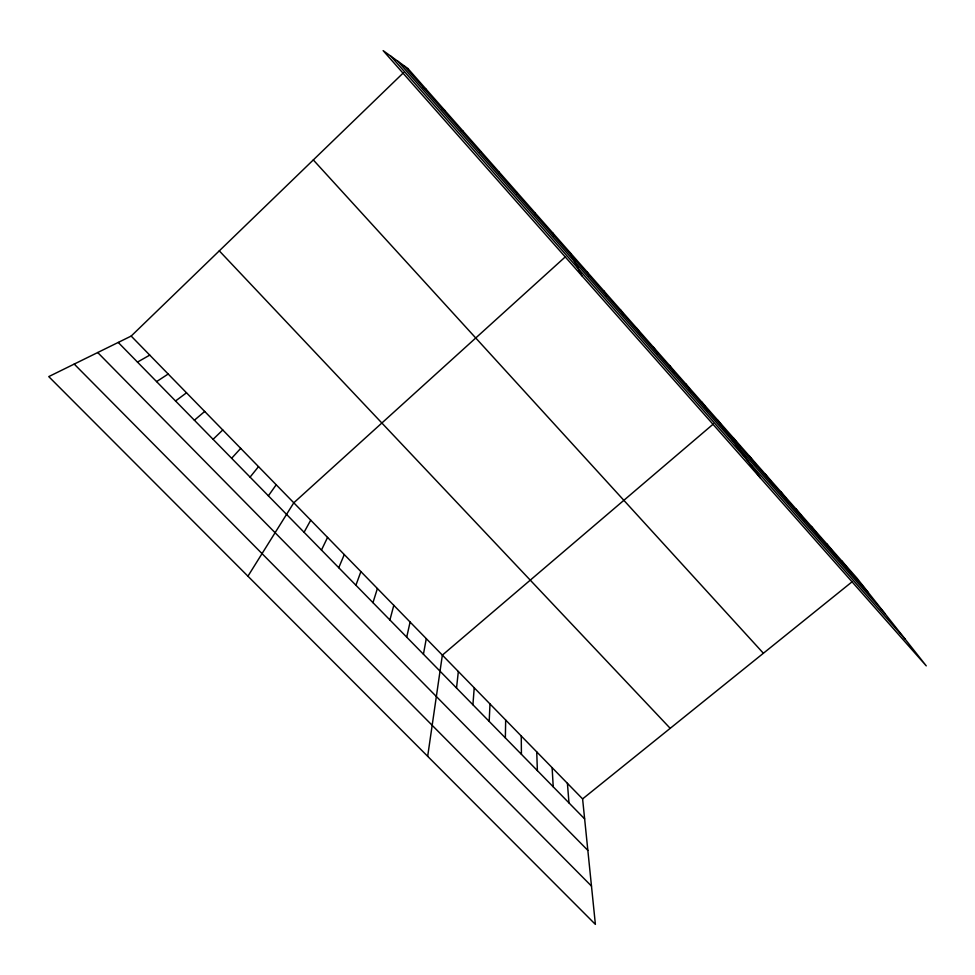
<?xml version="1.0" encoding="UTF-8"?>
<svg xmlns="http://www.w3.org/2000/svg" width="975" height="975" viewBox="0 0 975 975"><rect width="100%" height="100%" fill="white"/><g stroke="black" fill="none" stroke-linecap="round" stroke-linejoin="round"><path stroke-width="1.46" d="M505.355 737.904L505.672 720.037M489.182 721.39L489.998 703.962M472.912 704.767L474.228 687.789M456.519 688.021L458.347 671.507M427.672 756.32L442.357 655.127L713.31 424.028M423.43 654.213L426.282 638.637M406.721 637.15L410.097 622.038M389.903 619.966L393.803 605.329M372.962 602.66L377.398 588.522M355.912 585.244L360.896 571.594M338.752 567.706L344.285 554.568M321.47 550.046L327.563 537.42M304.066 532.277L310.733 520.163M247.93 576.201L293.792 502.795L565.561 256.632M498.7 173.123L499.285 172.234M268.381 495.812L276.217 484.77M250.075 477.116L258.521 466.635M231.636 458.287L240.703 448.366M131.174 336.07L582.599 798.903L595.384 924.373L48.75 376.606L131.174 336.07L403.601 72.613M213.074 439.323L222.763 429.975M194.378 420.225L204.701 411.45M582.599 798.903L852.089 581.795M175.549 400.981L186.505 392.803M156.585 381.603L168.188 374.022M137.475 362.091L149.748 355.119M480.053 151.966L481.272 151.795M461.26 130.65L463.125 131.198M442.321 109.163L444.832 110.443M423.247 87.518L426.416 89.542M74.222 364.077L591.484 886.092M97.707 352.536L587.852 850.395M118.231 342.432L584.634 818.902M219.29 250.855L670.203 728.325M313.304 159.937L763.388 653.25M404.028 65.715L867.799 591.886M397.898 61.291L885.154 613.848M390.841 56.184L904.922 638.881M841.778 560.918L852.308 574.312M826.642 543.733L836.708 556.615M811.395 526.439L821.011 538.797M796.051 509.023L805.204 520.857M780.609 491.497L789.275 502.795M765.07 473.85L773.248 484.612M749.409 456.093L757.112 466.306M733.651 438.214L740.866 447.866M717.795 420.213L760.402 477.982M701.817 402.09L708.021 410.597M685.742 383.833L691.421 391.767M669.557 365.467L674.712 372.816M653.262 346.966L657.881 353.718M636.846 328.343L640.928 334.486M620.319 309.599L623.854 315.12M603.683 290.708L606.669 295.62M586.938 271.708L589.351 275.974M570.058 252.562L581.892 275.767M552.557 232.696L553.812 235.658M534.934 212.684L535.58 214.963M567.413 783.327L568.986 802.912M552.118 767.654L553.227 786.825M536.737 751.883L537.371 770.616M517.177 192.538L517.213 194.123M521.259 736.015L521.418 754.321M407.867 68.494L383.138 50.627L926.25 665.864L856.818 577.98L407.867 68.494"/></g></svg>
